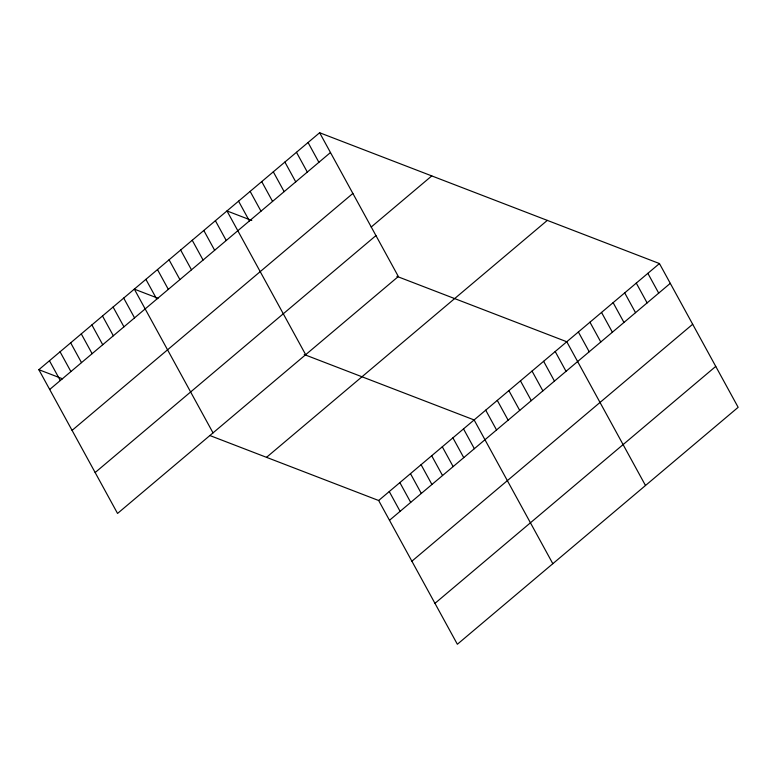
<?xml version="1.0" encoding="UTF-8"?>
<svg xmlns="http://www.w3.org/2000/svg" width="777" height="777" viewBox="0 0 777 777"><rect width="100%" height="100%" fill="white"/><g stroke="black" fill="none" stroke-linecap="round" stroke-linejoin="round"><path stroke-width="1.17" d="M319.638 132.741L398.348 276.495L117.55 513.442L38.85 369.687L319.638 132.741L659.45 263.558L738.15 407.313L457.362 644.259L378.652 500.505L209.868 435.528M49.689 389.481L330.478 152.535M72.076 430.39L352.875 193.444M371.192 227.039L431.779 175.913M95.153 472.533L375.951 235.586M266.521 457.332L547.309 220.386M378.652 500.505L659.45 263.558M389.491 520.299L670.279 283.352M411.888 561.198L692.676 324.262M434.965 603.35L715.753 366.404M251.777 220.483L226.981 210.936L305.682 354.691M396.882 276.34L566.783 341.754L645.493 485.499M158.042 298.261L134.324 289.131L213.024 432.876M304.225 354.535L474.125 419.939L552.826 563.694M38.85 369.687L62.568 378.817M647.863 273.339L658.702 293.123M636.285 283.11L647.115 302.894M624.698 292.88L635.537 312.675M613.121 302.651L623.95 322.445M601.534 312.432L612.373 332.216M589.957 322.202L600.786 341.997M578.37 331.973L589.209 351.767M555.205 351.525L566.035 371.319M543.618 361.295L554.457 381.089M532.041 371.076L542.87 390.86M520.454 380.847L531.293 400.641M508.877 390.617L519.706 410.411M497.29 400.398L508.129 420.182M485.712 410.169L496.542 429.963M308.061 142.521L318.891 162.306M463.519 428.894L474.349 448.688M296.474 152.292L307.313 172.086M452.913 437.849L463.743 457.634M442.298 446.794L453.137 466.588M284.897 162.063L295.726 181.857M431.691 455.749L442.531 475.534M273.31 171.843L284.149 191.628M421.085 464.704L431.925 484.489M261.732 181.614L272.562 201.408M410.479 473.649L421.309 493.444M250.145 191.385L260.985 211.179M399.873 482.604L410.703 502.389M238.568 201.165L249.398 220.95M389.267 491.55L400.097 511.344M215.394 220.707L226.233 240.501M203.817 230.487L214.646 250.272M192.23 240.258L203.069 260.042M180.653 250.029L191.482 269.823M169.065 259.809L179.905 279.594M157.488 269.58L168.318 289.365M145.901 279.351L156.74 299.145M123.708 298.077L134.547 317.871M113.102 307.032L123.941 326.816M102.496 315.977L113.335 335.771M91.89 324.932L102.719 344.726M81.284 333.887L92.113 353.671M70.678 342.832L81.507 362.626M60.062 351.787L70.901 371.571M49.456 360.742L60.295 380.526"/></g></svg>
